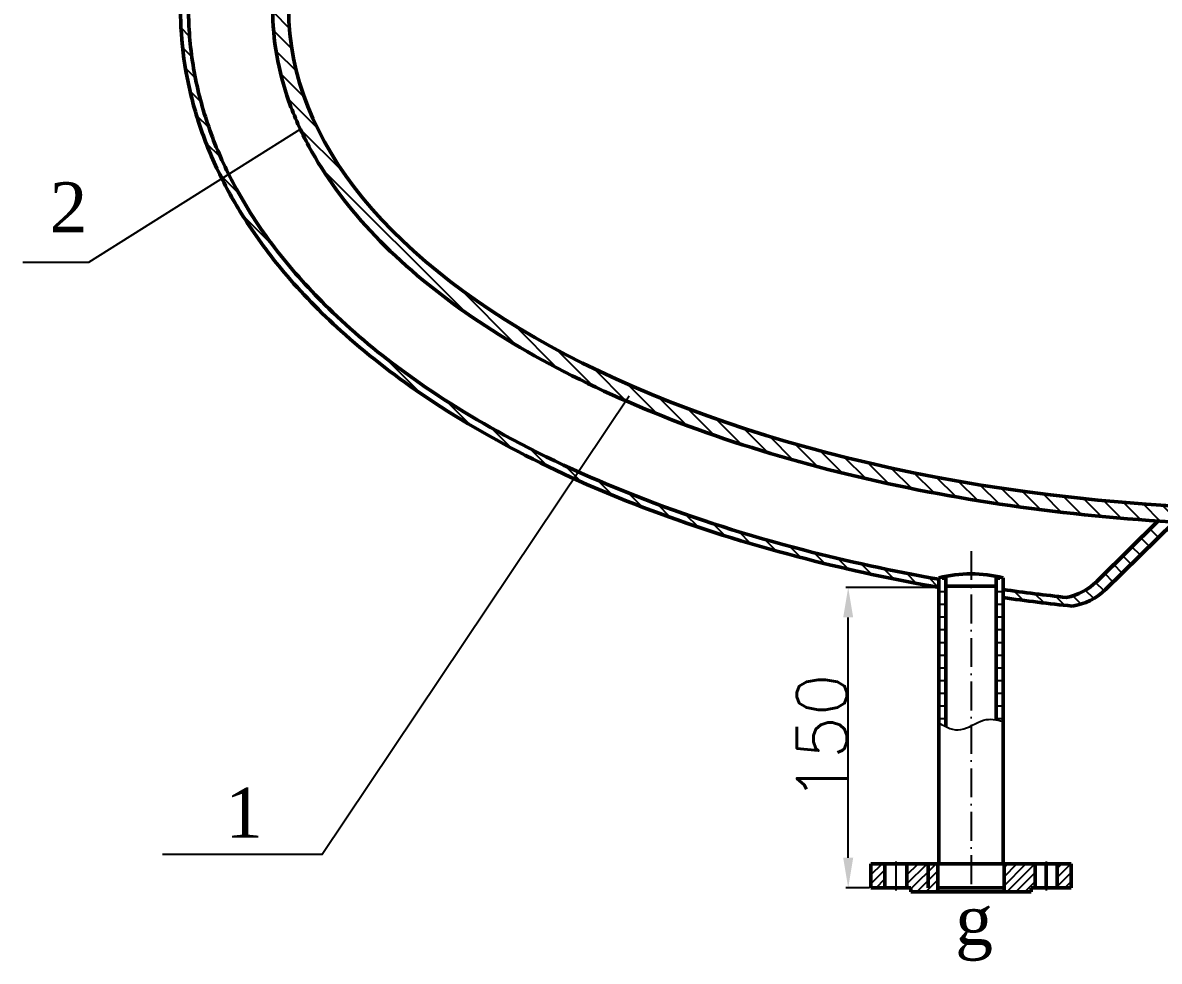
# Model space of a CAD drawing. Header units: millimetres. Extents: x 1843 to 5362, y -55 to 1852.
# Drawn here: x 2078 to 2645, y -55 to 414 of the extents above; entities that cross this region are included whole.
import ezdxf

# ---------------------------------------------------------------- set-up
doc = ezdxf.new("R2010")
doc.units = ezdxf.units.MM
doc.header["$LTSCALE"] = 1.2
doc.linetypes.add('ACAD_ISO10W100', pattern=[18, 12, -3, 0, -3])
for name, color, linetype in [('中心线', 211, 'ACAD_ISO10W100'), ('剖面线', 2, 'Continuous'), ('填充线', 70, 'Continuous'), ('标注线', 131, 'Continuous')]:
    doc.layers.add(name, color=color, linetype=linetype)
doc.layers.add('实体线', color=2, linetype='Continuous', lineweight=50)
doc.styles.get("Standard").update_dxf_attribs({"font": 'txt', "bigfont": 'gbcbig.shx'})
doc.dimstyles.new('ISO-25', dxfattribs={"dimtxt": 25, "dimasz": 15, "dimexe": 1.25, "dimexo": 0.625, "dimtad": 1, "dimdsep": 46, "dimtxsty": 'Standard', "dimcen": 2.5, "dimadec": 0, "dimazin": 0, "dimtfac": 1, "dimtmove": 0, "dimatfit": 3, "dimfxl": 1, "dimarcsym": 0})

# ---------------------------------------------------------------- blocks, each defined once
blk = doc.blocks.new('*D41')
at = {"layer": 'Defpoints', "color": 0}
for p in [(2490.06, 131.9), (2535.38, 131.9), (2501.38, -18.1)]:
    blk.add_point(p, dxfattribs=at)
at = {"layer": '标注线', "color": 0, "lineweight": -2}
for p, q in [((2534.75, 131.9), (2488.81, 131.9)), ((2490.06, -3.1), (2490.06, 116.9)), ((2500.75, -18.1), (2488.81, -18.1))]:
    blk.add_line(p, q, dxfattribs=at)
at = {"layer": '标注线', "color": 0}
for points in [[(2487.56, 116.9), (2492.56, 116.9), (2490.06, 131.9)], [(2487.56, -3.1), (2492.56, -3.1), (2490.06, -18.1)]]:
    blk.add_solid(points, dxfattribs=at)
at = {"layer": '标注线', "color": 0, "insert": (2476.94, 56.9), "char_height": 25, "attachment_point": 5, "rotation": 90}
blk.add_mtext('150', dxfattribs=at)

msp = doc.modelspace()

# ---------------------------------------------------------------- hatches: boundary and pattern name
at = {"layer": '填充线'}
h = msp.add_hatch(dxfattribs=at)
h.set_pattern_fill('ANSI31', color=256, scale=2, angle=90, style=0)
edge = h.paths.add_edge_path()
edge.add_ellipse((2710.757, 420.9), major_axis=(-500, 0), ratio=0.5, start_angle=360, end_angle=447.42082, ccw=False)
edge.add_line((2210.757, 420.9), (2202.757, 420.9))
edge.add_spline(control_points=[(2202.757, 420.9), (2202.757, 413.134), (2203.438, 405.367), (2206.151, 389.924), (2208.181, 382.249), (2213.556, 367.066), (2216.9, 359.559), (2228.729, 337.571), (2239.05, 323.429), (2264.21, 296.413), (2279.049, 283.535), (2312.78, 259.34), (2331.673, 248.023), (2372.959, 227.228), (2395.353, 217.751), (2442.995, 200.886), (2468.243, 193.499), (2520.858, 181.015), (2548.225, 175.919), (2604.28, 168.159), (2632.967, 165.496), (2670.664, 163.66), (2679.455, 163.348), (2688.257, 163.152)], knot_values=[6.2831853, 6.2831853, 6.2831853, 6.2831853, 6.3707796, 6.3707796, 6.458374, 6.458374, 6.5459683, 6.5459683, 6.7189561, 6.7189561, 6.8919439, 6.8919439, 7.0649317, 7.0649317, 7.2379195, 7.2379195, 7.4109073, 7.4109073, 7.5838951, 7.5838951, 7.7568829, 7.7568829, 7.8093242, 7.8093242, 7.8093242, 7.8093242], degree=3, periodic=0)
edge.add_line((2688.257, 163.152), (2688.257, 171.154))
edge = h.paths.add_edge_path()
edge.add_spline(control_points=[(2733.257, 163.152), (2738.499, 163.269), (2743.737, 163.427), (2777.949, 164.727), (2806.74, 167.085), (2863.106, 174.248), (2890.679, 179.052), (2943.801, 190.973), (2969.349, 198.089), (3017.679, 214.439), (3040.459, 223.673), (3082.593, 244.013), (3101.947, 255.119), (3136.662, 278.927), (3152.025, 291.629), (3178.285, 318.333), (3189.183, 332.336), (3203.489, 356.842), (3208.169, 367.094), (3215.067, 387.899), (3217.283, 398.451), (3218.581, 412.996), (3218.757, 416.948), (3218.757, 420.9)], knot_values=[7.8986391, 7.8986391, 7.8986391, 7.8986391, 7.9298707, 7.9298707, 8.1028585, 8.1028585, 8.2758463, 8.2758463, 8.4488341, 8.4488341, 8.6218219, 8.6218219, 8.7948097, 8.7948097, 8.9677975, 8.9677975, 9.1407853, 9.1407853, 9.2604941, 9.2604941, 9.3802028, 9.3802028, 9.424778, 9.424778, 9.424778, 9.424778], degree=3, periodic=0)
edge.add_line((3218.757, 420.9), (3210.757, 420.9))
edge.add_ellipse((2710.757, 420.9), major_axis=(-500, 0), ratio=0.5, start_angle=452.57918, end_angle=540, ccw=False)
edge.add_line((2733.257, 171.154), (2733.257, 163.152))
h = msp.add_hatch(dxfattribs=at)
h.set_pattern_fill('ANSI31', color=256, scale=2, angle=135, style=0)
h.set_pattern_definition([(180, (14.5, 47.326), (-1e-15, -6.35), [])])
edge = h.paths.add_edge_path()
edge.add_arc((2551.378, 74.329), 63.554, 75.41874, 78.65701)
edge.add_line((2563.878, 136.642), (2563.878, 65.824))
edge.add_line((2563.878, 65.824), (2563.891, 65.822))
edge.add_line((2563.891, 65.822), (2563.905, 65.82))
edge.add_line((2563.905, 65.82), (2563.919, 65.817))
edge.add_line((2563.919, 65.817), (2563.932, 65.815))
edge.add_line((2563.932, 65.815), (2563.946, 65.813))
edge.add_line((2563.946, 65.813), (2563.959, 65.81))
edge.add_line((2563.959, 65.81), (2563.973, 65.808))
edge.add_line((2563.973, 65.808), (2563.987, 65.806))
edge.add_line((2563.987, 65.806), (2564, 65.804))
edge.add_line((2564, 65.804), (2564.014, 65.801))
edge.add_line((2564.014, 65.801), (2564.028, 65.799))
edge.add_line((2564.028, 65.799), (2564.041, 65.797))
edge.add_line((2564.041, 65.797), (2564.055, 65.794))
edge.add_line((2564.055, 65.794), (2564.069, 65.792))
edge.add_line((2564.069, 65.792), (2564.082, 65.79))
edge.add_line((2564.082, 65.79), (2564.096, 65.787))
edge.add_line((2564.096, 65.787), (2564.11, 65.785))
edge.add_line((2564.11, 65.785), (2564.123, 65.782))
edge.add_line((2564.123, 65.782), (2564.137, 65.78))
edge.add_line((2564.137, 65.78), (2564.15, 65.778))
edge.add_line((2564.15, 65.778), (2564.164, 65.775))
edge.add_line((2564.164, 65.775), (2564.178, 65.773))
edge.add_line((2564.178, 65.773), (2564.191, 65.77))
edge.add_line((2564.191, 65.77), (2564.205, 65.768))
edge.add_line((2564.205, 65.768), (2564.219, 65.765))
edge.add_line((2564.219, 65.765), (2564.232, 65.763))
edge.add_line((2564.232, 65.763), (2564.246, 65.76))
edge.add_line((2564.246, 65.76), (2564.26, 65.758))
edge.add_line((2564.26, 65.758), (2564.273, 65.755))
edge.add_line((2564.273, 65.755), (2564.287, 65.753))
edge.add_line((2564.287, 65.753), (2564.301, 65.75))
edge.add_line((2564.301, 65.75), (2564.314, 65.748))
edge.add_line((2564.314, 65.748), (2564.328, 65.745))
edge.add_line((2564.328, 65.745), (2564.342, 65.743))
edge.add_line((2564.342, 65.743), (2564.355, 65.74))
edge.add_line((2564.355, 65.74), (2564.369, 65.738))
edge.add_line((2564.369, 65.738), (2564.383, 65.735))
edge.add_line((2564.383, 65.735), (2564.396, 65.732))
edge.add_line((2564.396, 65.732), (2564.41, 65.73))
edge.add_line((2564.41, 65.73), (2564.424, 65.727))
edge.add_line((2564.424, 65.727), (2564.437, 65.725))
edge.add_line((2564.437, 65.725), (2564.451, 65.722))
edge.add_line((2564.451, 65.722), (2564.465, 65.719))
edge.add_line((2564.465, 65.719), (2564.478, 65.717))
edge.add_line((2564.478, 65.717), (2564.492, 65.714))
edge.add_line((2564.492, 65.714), (2564.505, 65.711))
edge.add_line((2564.505, 65.711), (2564.519, 65.709))
edge.add_line((2564.519, 65.709), (2564.533, 65.706))
edge.add_line((2564.533, 65.706), (2564.546, 65.703))
edge.add_line((2564.546, 65.703), (2564.56, 65.701))
edge.add_line((2564.56, 65.701), (2564.574, 65.698))
edge.add_line((2564.574, 65.698), (2564.587, 65.695))
edge.add_line((2564.587, 65.695), (2564.601, 65.693))
edge.add_line((2564.601, 65.693), (2564.615, 65.69))
edge.add_line((2564.615, 65.69), (2564.628, 65.687))
edge.add_line((2564.628, 65.687), (2564.642, 65.684))
edge.add_line((2564.642, 65.684), (2564.656, 65.682))
edge.add_line((2564.656, 65.682), (2564.669, 65.679))
edge.add_line((2564.669, 65.679), (2564.683, 65.676))
edge.add_line((2564.683, 65.676), (2564.697, 65.673))
edge.add_line((2564.697, 65.673), (2564.71, 65.67))
edge.add_line((2564.71, 65.67), (2564.724, 65.668))
edge.add_line((2564.724, 65.668), (2564.738, 65.665))
edge.add_line((2564.738, 65.665), (2564.751, 65.662))
edge.add_line((2564.751, 65.662), (2564.765, 65.659))
edge.add_line((2564.765, 65.659), (2564.779, 65.656))
edge.add_line((2564.779, 65.656), (2564.792, 65.653))
edge.add_line((2564.792, 65.653), (2564.806, 65.651))
edge.add_line((2564.806, 65.651), (2564.82, 65.648))
edge.add_line((2564.82, 65.648), (2564.833, 65.645))
edge.add_line((2564.833, 65.645), (2564.847, 65.642))
edge.add_line((2564.847, 65.642), (2564.861, 65.639))
edge.add_line((2564.861, 65.639), (2564.874, 65.636))
edge.add_line((2564.874, 65.636), (2564.888, 65.633))
edge.add_line((2564.888, 65.633), (2564.902, 65.63))
edge.add_line((2564.902, 65.63), (2564.915, 65.627))
edge.add_line((2564.915, 65.627), (2564.929, 65.625))
edge.add_line((2564.929, 65.625), (2564.943, 65.622))
edge.add_line((2564.943, 65.622), (2564.956, 65.619))
edge.add_line((2564.956, 65.619), (2564.97, 65.616))
edge.add_line((2564.97, 65.616), (2564.984, 65.613))
edge.add_line((2564.984, 65.613), (2564.997, 65.61))
edge.add_line((2564.997, 65.61), (2565.011, 65.607))
edge.add_line((2565.011, 65.607), (2565.025, 65.604))
edge.add_line((2565.025, 65.604), (2565.038, 65.601))
edge.add_line((2565.038, 65.601), (2565.052, 65.598))
edge.add_line((2565.052, 65.598), (2565.066, 65.595))
edge.add_line((2565.066, 65.595), (2565.079, 65.592))
edge.add_line((2565.079, 65.592), (2565.093, 65.589))
edge.add_line((2565.093, 65.589), (2565.107, 65.586))
edge.add_line((2565.107, 65.586), (2565.12, 65.582))
edge.add_line((2565.12, 65.582), (2565.134, 65.579))
edge.add_line((2565.134, 65.579), (2565.148, 65.576))
edge.add_line((2565.148, 65.576), (2565.161, 65.573))
edge.add_line((2565.161, 65.573), (2565.175, 65.57))
edge.add_line((2565.175, 65.57), (2565.189, 65.567))
edge.add_line((2565.189, 65.567), (2565.203, 65.564))
edge.add_line((2565.203, 65.564), (2565.216, 65.561))
edge.add_line((2565.216, 65.561), (2565.23, 65.558))
edge.add_line((2565.23, 65.558), (2565.244, 65.555))
edge.add_line((2565.244, 65.555), (2565.257, 65.551))
edge.add_line((2565.257, 65.551), (2565.271, 65.548))
edge.add_line((2565.271, 65.548), (2565.285, 65.545))
edge.add_line((2565.285, 65.545), (2565.298, 65.542))
edge.add_line((2565.298, 65.542), (2565.312, 65.539))
edge.add_line((2565.312, 65.539), (2565.326, 65.536))
edge.add_line((2565.326, 65.536), (2565.339, 65.532))
edge.add_line((2565.339, 65.532), (2565.353, 65.529))
edge.add_line((2565.353, 65.529), (2565.367, 65.526))
edge.add_line((2565.367, 65.526), (2565.38, 65.523))
edge.add_line((2565.38, 65.523), (2565.394, 65.519))
edge.add_line((2565.394, 65.519), (2565.408, 65.516))
edge.add_line((2565.408, 65.516), (2565.421, 65.513))
edge.add_line((2565.421, 65.513), (2565.435, 65.51))
edge.add_line((2565.435, 65.51), (2565.449, 65.506))
edge.add_line((2565.449, 65.506), (2565.462, 65.503))
edge.add_line((2565.462, 65.503), (2565.476, 65.5))
edge.add_line((2565.476, 65.5), (2565.49, 65.497))
edge.add_line((2565.49, 65.497), (2565.503, 65.493))
edge.add_line((2565.503, 65.493), (2565.517, 65.49))
edge.add_line((2565.517, 65.49), (2565.531, 65.487))
edge.add_line((2565.531, 65.487), (2565.544, 65.483))
edge.add_line((2565.544, 65.483), (2565.558, 65.48))
edge.add_line((2565.558, 65.48), (2565.572, 65.477))
edge.add_line((2565.572, 65.477), (2565.585, 65.473))
edge.add_line((2565.585, 65.473), (2565.599, 65.47))
edge.add_line((2565.599, 65.47), (2565.613, 65.467))
edge.add_line((2565.613, 65.467), (2565.627, 65.463))
edge.add_line((2565.627, 65.463), (2565.64, 65.46))
edge.add_line((2565.64, 65.46), (2565.654, 65.457))
edge.add_line((2565.654, 65.457), (2565.668, 65.453))
edge.add_line((2565.668, 65.453), (2565.681, 65.45))
edge.add_line((2565.681, 65.45), (2565.695, 65.446))
edge.add_line((2565.695, 65.446), (2565.709, 65.443))
edge.add_line((2565.709, 65.443), (2565.722, 65.44))
edge.add_line((2565.722, 65.44), (2565.736, 65.436))
edge.add_line((2565.736, 65.436), (2565.75, 65.433))
edge.add_line((2565.75, 65.433), (2565.763, 65.429))
edge.add_line((2565.763, 65.429), (2565.777, 65.426))
edge.add_line((2565.777, 65.426), (2565.791, 65.422))
edge.add_line((2565.791, 65.422), (2565.804, 65.419))
edge.add_line((2565.804, 65.419), (2565.818, 65.415))
edge.add_line((2565.818, 65.415), (2565.832, 65.412))
edge.add_line((2565.832, 65.412), (2565.845, 65.408))
edge.add_line((2565.845, 65.408), (2565.859, 65.405))
edge.add_line((2565.859, 65.405), (2565.873, 65.401))
edge.add_line((2565.873, 65.401), (2565.886, 65.398))
edge.add_line((2565.886, 65.398), (2565.9, 65.394))
edge.add_line((2565.9, 65.394), (2565.914, 65.391))
edge.add_line((2565.914, 65.391), (2565.927, 65.387))
edge.add_line((2565.927, 65.387), (2565.941, 65.384))
edge.add_line((2565.941, 65.384), (2565.955, 65.38))
edge.add_line((2565.955, 65.38), (2565.969, 65.376))
edge.add_line((2565.969, 65.376), (2565.982, 65.373))
edge.add_line((2565.982, 65.373), (2565.996, 65.369))
edge.add_line((2565.996, 65.369), (2566.01, 65.366))
edge.add_line((2566.01, 65.366), (2566.023, 65.362))
edge.add_line((2566.023, 65.362), (2566.037, 65.358))
edge.add_line((2566.037, 65.358), (2566.051, 65.355))
edge.add_line((2566.051, 65.355), (2566.064, 65.351))
edge.add_line((2566.064, 65.351), (2566.078, 65.348))
edge.add_line((2566.078, 65.348), (2566.092, 65.344))
edge.add_line((2566.092, 65.344), (2566.105, 65.34))
edge.add_line((2566.105, 65.34), (2566.119, 65.337))
edge.add_line((2566.119, 65.337), (2566.133, 65.333))
edge.add_line((2566.133, 65.333), (2566.146, 65.329))
edge.add_line((2566.146, 65.329), (2566.16, 65.326))
edge.add_line((2566.16, 65.326), (2566.174, 65.322))
edge.add_line((2566.174, 65.322), (2566.187, 65.318))
edge.add_line((2566.187, 65.318), (2566.201, 65.315))
edge.add_line((2566.201, 65.315), (2566.215, 65.311))
edge.add_line((2566.215, 65.311), (2566.229, 65.307))
edge.add_line((2566.229, 65.307), (2566.242, 65.303))
edge.add_line((2566.242, 65.303), (2566.256, 65.3))
edge.add_line((2566.256, 65.3), (2566.27, 65.296))
edge.add_line((2566.27, 65.296), (2566.283, 65.292))
edge.add_line((2566.283, 65.292), (2566.297, 65.288))
edge.add_line((2566.297, 65.288), (2566.311, 65.285))
edge.add_line((2566.311, 65.285), (2566.324, 65.281))
edge.add_line((2566.324, 65.281), (2566.338, 65.277))
edge.add_line((2566.338, 65.277), (2566.352, 65.273))
edge.add_line((2566.352, 65.273), (2566.365, 65.27))
edge.add_line((2566.365, 65.27), (2566.379, 65.266))
edge.add_line((2566.379, 65.266), (2566.393, 65.262))
edge.add_line((2566.393, 65.262), (2566.406, 65.258))
edge.add_line((2566.406, 65.258), (2566.42, 65.254))
edge.add_line((2566.42, 65.254), (2566.434, 65.25))
edge.add_line((2566.434, 65.25), (2566.447, 65.247))
edge.add_line((2566.447, 65.247), (2566.461, 65.243))
edge.add_line((2566.461, 65.243), (2566.475, 65.239))
edge.add_line((2566.475, 65.239), (2566.488, 65.235))
edge.add_line((2566.488, 65.235), (2566.502, 65.231))
edge.add_line((2566.502, 65.231), (2566.516, 65.227))
edge.add_line((2566.516, 65.227), (2566.53, 65.223))
edge.add_line((2566.53, 65.223), (2566.543, 65.22))
edge.add_line((2566.543, 65.22), (2566.557, 65.216))
edge.add_line((2566.557, 65.216), (2566.571, 65.212))
edge.add_line((2566.571, 65.212), (2566.584, 65.208))
edge.add_line((2566.584, 65.208), (2566.598, 65.204))
edge.add_line((2566.598, 65.204), (2566.612, 65.2))
edge.add_line((2566.612, 65.2), (2566.625, 65.196))
edge.add_line((2566.625, 65.196), (2566.639, 65.192))
edge.add_line((2566.639, 65.192), (2566.653, 65.188))
edge.add_line((2566.653, 65.188), (2566.666, 65.184))
edge.add_line((2566.666, 65.184), (2566.68, 65.18))
edge.add_line((2566.68, 65.18), (2566.694, 65.176))
edge.add_line((2566.694, 65.176), (2566.707, 65.172))
edge.add_line((2566.707, 65.172), (2566.721, 65.168))
edge.add_line((2566.721, 65.168), (2566.735, 65.164))
edge.add_line((2566.735, 65.164), (2566.748, 65.16))
edge.add_line((2566.748, 65.16), (2566.762, 65.156))
edge.add_line((2566.762, 65.156), (2566.776, 65.152))
edge.add_line((2566.776, 65.152), (2566.789, 65.148))
edge.add_line((2566.789, 65.148), (2566.803, 65.144))
edge.add_line((2566.803, 65.144), (2566.817, 65.14))
edge.add_line((2566.817, 65.14), (2566.831, 65.136))
edge.add_line((2566.831, 65.136), (2566.844, 65.132))
edge.add_line((2566.844, 65.132), (2566.858, 65.128))
edge.add_line((2566.858, 65.128), (2566.872, 65.124))
edge.add_line((2566.872, 65.124), (2566.885, 65.12))
edge.add_line((2566.885, 65.12), (2566.899, 65.116))
edge.add_line((2566.899, 65.116), (2566.913, 65.112))
edge.add_line((2566.913, 65.112), (2566.926, 65.108))
edge.add_line((2566.926, 65.108), (2566.94, 65.104))
edge.add_line((2566.94, 65.104), (2566.954, 65.099))
edge.add_line((2566.954, 65.099), (2566.967, 65.095))
edge.add_line((2566.967, 65.095), (2566.981, 65.091))
edge.add_line((2566.981, 65.091), (2566.995, 65.087))
edge.add_line((2566.995, 65.087), (2567.008, 65.083))
edge.add_line((2567.008, 65.083), (2567.022, 65.079))
edge.add_line((2567.022, 65.079), (2567.036, 65.075))
edge.add_line((2567.036, 65.075), (2567.049, 65.071))
edge.add_line((2567.049, 65.071), (2567.063, 65.066))
edge.add_line((2567.063, 65.066), (2567.077, 65.062))
edge.add_line((2567.077, 65.062), (2567.09, 65.058))
edge.add_line((2567.09, 65.058), (2567.104, 65.054))
edge.add_line((2567.104, 65.054), (2567.118, 65.05))
edge.add_line((2567.118, 65.05), (2567.131, 65.045))
edge.add_line((2567.131, 65.045), (2567.145, 65.041))
edge.add_line((2567.145, 65.041), (2567.159, 65.037))
edge.add_line((2567.159, 65.037), (2567.172, 65.033))
edge.add_line((2567.172, 65.033), (2567.186, 65.029))
edge.add_line((2567.186, 65.029), (2567.2, 65.024))
edge.add_line((2567.2, 65.024), (2567.214, 65.02))
edge.add_line((2567.214, 65.02), (2567.227, 65.016))
edge.add_line((2567.227, 65.016), (2567.241, 65.012))
edge.add_line((2567.241, 65.012), (2567.255, 65.007))
edge.add_line((2567.255, 65.007), (2567.268, 65.003))
edge.add_line((2567.268, 65.003), (2567.282, 64.999))
edge.add_line((2567.282, 64.999), (2567.296, 64.995))
edge.add_line((2567.296, 64.995), (2567.309, 64.99))
edge.add_line((2567.309, 64.99), (2567.323, 64.986))
edge.add_line((2567.323, 64.986), (2567.337, 64.982))
edge.add_line((2567.337, 64.982), (2567.35, 64.977))
edge.add_line((2567.35, 64.977), (2567.364, 64.973))
edge.add_line((2567.364, 64.973), (2567.378, 64.969))
edge.add_line((2567.378, 64.969), (2567.378, 135.836))
edge = h.paths.add_edge_path()
edge.add_arc((2551.378, 74.329), 63.554, 101.34299, 104.58126)
edge.add_line((2535.378, 135.836), (2535.378, 64.361))
edge.add_line((2535.378, 64.361), (2535.391, 64.353))
edge.add_line((2535.391, 64.353), (2535.404, 64.344))
edge.add_line((2535.404, 64.344), (2535.418, 64.335))
edge.add_line((2535.418, 64.335), (2535.431, 64.326))
edge.add_line((2535.431, 64.326), (2535.445, 64.317))
edge.add_line((2535.445, 64.317), (2535.458, 64.308))
edge.add_line((2535.458, 64.308), (2535.472, 64.299))
edge.add_line((2535.472, 64.299), (2535.485, 64.291))
edge.add_line((2535.485, 64.291), (2535.498, 64.282))
edge.add_line((2535.498, 64.282), (2535.512, 64.273))
edge.add_line((2535.512, 64.273), (2535.525, 64.264))
edge.add_line((2535.525, 64.264), (2535.539, 64.255))
edge.add_line((2535.539, 64.255), (2535.552, 64.247))
edge.add_line((2535.552, 64.247), (2535.566, 64.238))
edge.add_line((2535.566, 64.238), (2535.579, 64.229))
edge.add_line((2535.579, 64.229), (2535.593, 64.22))
edge.add_line((2535.593, 64.22), (2535.606, 64.211))
edge.add_line((2535.606, 64.211), (2535.619, 64.203))
edge.add_line((2535.619, 64.203), (2535.633, 64.194))
edge.add_line((2535.633, 64.194), (2535.646, 64.185))
edge.add_line((2535.646, 64.185), (2535.66, 64.176))
edge.add_line((2535.66, 64.176), (2535.673, 64.168))
edge.add_line((2535.673, 64.168), (2535.687, 64.159))
edge.add_line((2535.687, 64.159), (2535.7, 64.15))
edge.add_line((2535.7, 64.15), (2535.714, 64.141))
edge.add_line((2535.714, 64.141), (2535.727, 64.133))
edge.add_line((2535.727, 64.133), (2535.741, 64.124))
edge.add_line((2535.741, 64.124), (2535.754, 64.115))
edge.add_line((2535.754, 64.115), (2535.768, 64.106))
edge.add_line((2535.768, 64.106), (2535.781, 64.098))
edge.add_line((2535.781, 64.098), (2535.795, 64.089))
edge.add_line((2535.795, 64.089), (2535.808, 64.08))
edge.add_line((2535.808, 64.08), (2535.822, 64.072))
edge.add_line((2535.822, 64.072), (2535.835, 64.063))
edge.add_line((2535.835, 64.063), (2535.849, 64.054))
edge.add_line((2535.849, 64.054), (2535.862, 64.046))
edge.add_line((2535.862, 64.046), (2535.876, 64.037))
edge.add_line((2535.876, 64.037), (2535.889, 64.028))
edge.add_line((2535.889, 64.028), (2535.903, 64.02))
edge.add_line((2535.903, 64.02), (2535.916, 64.011))
edge.add_line((2535.916, 64.011), (2535.93, 64.003))
edge.add_line((2535.93, 64.003), (2535.943, 63.994))
edge.add_line((2535.943, 63.994), (2535.957, 63.985))
edge.add_line((2535.957, 63.985), (2535.97, 63.977))
edge.add_line((2535.97, 63.977), (2535.984, 63.968))
edge.add_line((2535.984, 63.968), (2535.997, 63.96))
edge.add_line((2535.997, 63.96), (2536.011, 63.951))
edge.add_line((2536.011, 63.951), (2536.024, 63.942))
edge.add_line((2536.024, 63.942), (2536.038, 63.934))
edge.add_line((2536.038, 63.934), (2536.051, 63.925))
edge.add_line((2536.051, 63.925), (2536.065, 63.917))
edge.add_line((2536.065, 63.917), (2536.078, 63.908))
edge.add_line((2536.078, 63.908), (2536.092, 63.9))
edge.add_line((2536.092, 63.9), (2536.105, 63.891))
edge.add_line((2536.105, 63.891), (2536.119, 63.883))
edge.add_line((2536.119, 63.883), (2536.132, 63.874))
edge.add_line((2536.132, 63.874), (2536.146, 63.866))
edge.add_line((2536.146, 63.866), (2536.159, 63.857))
edge.add_line((2536.159, 63.857), (2536.173, 63.849))
edge.add_line((2536.173, 63.849), (2536.187, 63.84))
edge.add_line((2536.187, 63.84), (2536.2, 63.832))
edge.add_line((2536.2, 63.832), (2536.214, 63.823))
edge.add_line((2536.214, 63.823), (2536.227, 63.815))
edge.add_line((2536.227, 63.815), (2536.241, 63.806))
edge.add_line((2536.241, 63.806), (2536.254, 63.798))
edge.add_line((2536.254, 63.798), (2536.268, 63.789))
edge.add_line((2536.268, 63.789), (2536.281, 63.781))
edge.add_line((2536.281, 63.781), (2536.295, 63.773))
edge.add_line((2536.295, 63.773), (2536.309, 63.764))
edge.add_line((2536.309, 63.764), (2536.322, 63.756))
edge.add_line((2536.322, 63.756), (2536.336, 63.747))
edge.add_line((2536.336, 63.747), (2536.349, 63.739))
edge.add_line((2536.349, 63.739), (2536.363, 63.731))
edge.add_line((2536.363, 63.731), (2536.377, 63.722))
edge.add_line((2536.377, 63.722), (2536.39, 63.714))
edge.add_line((2536.39, 63.714), (2536.404, 63.706))
edge.add_line((2536.404, 63.706), (2536.417, 63.697))
edge.add_line((2536.417, 63.697), (2536.431, 63.689))
edge.add_line((2536.431, 63.689), (2536.444, 63.68))
edge.add_line((2536.444, 63.68), (2536.458, 63.672))
edge.add_line((2536.458, 63.672), (2536.472, 63.664))
edge.add_line((2536.472, 63.664), (2536.485, 63.655))
edge.add_line((2536.485, 63.655), (2536.499, 63.647))
edge.add_line((2536.499, 63.647), (2536.512, 63.639))
edge.add_line((2536.512, 63.639), (2536.526, 63.631))
edge.add_line((2536.526, 63.631), (2536.54, 63.622))
edge.add_line((2536.54, 63.622), (2536.553, 63.614))
edge.add_line((2536.553, 63.614), (2536.567, 63.606))
edge.add_line((2536.567, 63.606), (2536.58, 63.598))
edge.add_line((2536.58, 63.598), (2536.594, 63.589))
edge.add_line((2536.594, 63.589), (2536.608, 63.581))
edge.add_line((2536.608, 63.581), (2536.621, 63.573))
edge.add_line((2536.621, 63.573), (2536.635, 63.565))
edge.add_line((2536.635, 63.565), (2536.649, 63.556))
edge.add_line((2536.649, 63.556), (2536.662, 63.548))
edge.add_line((2536.662, 63.548), (2536.676, 63.54))
edge.add_line((2536.676, 63.54), (2536.689, 63.532))
edge.add_line((2536.689, 63.532), (2536.703, 63.524))
edge.add_line((2536.703, 63.524), (2536.717, 63.515))
edge.add_line((2536.717, 63.515), (2536.73, 63.507))
edge.add_line((2536.73, 63.507), (2536.744, 63.499))
edge.add_line((2536.744, 63.499), (2536.758, 63.491))
edge.add_line((2536.758, 63.491), (2536.771, 63.483))
edge.add_line((2536.771, 63.483), (2536.785, 63.475))
edge.add_line((2536.785, 63.475), (2536.798, 63.466))
edge.add_line((2536.798, 63.466), (2536.812, 63.458))
edge.add_line((2536.812, 63.458), (2536.826, 63.45))
edge.add_line((2536.826, 63.45), (2536.839, 63.442))
edge.add_line((2536.839, 63.442), (2536.853, 63.434))
edge.add_line((2536.853, 63.434), (2536.867, 63.426))
edge.add_line((2536.867, 63.426), (2536.88, 63.418))
edge.add_line((2536.88, 63.418), (2536.894, 63.41))
edge.add_line((2536.894, 63.41), (2536.908, 63.402))
edge.add_line((2536.908, 63.402), (2536.921, 63.394))
edge.add_line((2536.921, 63.394), (2536.935, 63.386))
edge.add_line((2536.935, 63.386), (2536.949, 63.378))
edge.add_line((2536.949, 63.378), (2536.962, 63.37))
edge.add_line((2536.962, 63.37), (2536.976, 63.361))
edge.add_line((2536.976, 63.361), (2536.99, 63.353))
edge.add_line((2536.99, 63.353), (2537.003, 63.345))
edge.add_line((2537.003, 63.345), (2537.017, 63.337))
edge.add_line((2537.017, 63.337), (2537.031, 63.329))
edge.add_line((2537.031, 63.329), (2537.044, 63.321))
edge.add_line((2537.044, 63.321), (2537.058, 63.314))
edge.add_line((2537.058, 63.314), (2537.072, 63.306))
edge.add_line((2537.072, 63.306), (2537.085, 63.298))
edge.add_line((2537.085, 63.298), (2537.099, 63.29))
edge.add_line((2537.099, 63.29), (2537.113, 63.282))
edge.add_line((2537.113, 63.282), (2537.126, 63.274))
edge.add_line((2537.126, 63.274), (2537.14, 63.266))
edge.add_line((2537.14, 63.266), (2537.154, 63.258))
edge.add_line((2537.154, 63.258), (2537.167, 63.25))
edge.add_line((2537.167, 63.25), (2537.181, 63.242))
edge.add_line((2537.181, 63.242), (2537.195, 63.234))
edge.add_line((2537.195, 63.234), (2537.209, 63.226))
edge.add_line((2537.209, 63.226), (2537.222, 63.219))
edge.add_line((2537.222, 63.219), (2537.236, 63.211))
edge.add_line((2537.236, 63.211), (2537.25, 63.203))
edge.add_line((2537.25, 63.203), (2537.263, 63.195))
edge.add_line((2537.263, 63.195), (2537.277, 63.187))
edge.add_line((2537.277, 63.187), (2537.291, 63.179))
edge.add_line((2537.291, 63.179), (2537.305, 63.172))
edge.add_line((2537.305, 63.172), (2537.318, 63.164))
edge.add_line((2537.318, 63.164), (2537.332, 63.156))
edge.add_line((2537.332, 63.156), (2537.346, 63.148))
edge.add_line((2537.346, 63.148), (2537.359, 63.14))
edge.add_line((2537.359, 63.14), (2537.373, 63.133))
edge.add_line((2537.373, 63.133), (2537.387, 63.125))
edge.add_line((2537.387, 63.125), (2537.401, 63.117))
edge.add_line((2537.401, 63.117), (2537.414, 63.109))
edge.add_line((2537.414, 63.109), (2537.428, 63.102))
edge.add_line((2537.428, 63.102), (2537.442, 63.094))
edge.add_line((2537.442, 63.094), (2537.455, 63.086))
edge.add_line((2537.455, 63.086), (2537.469, 63.079))
edge.add_line((2537.469, 63.079), (2537.483, 63.071))
edge.add_line((2537.483, 63.071), (2537.497, 63.063))
edge.add_line((2537.497, 63.063), (2537.51, 63.055))
edge.add_line((2537.51, 63.055), (2537.524, 63.048))
edge.add_line((2537.524, 63.048), (2537.538, 63.04))
edge.add_line((2537.538, 63.04), (2537.552, 63.032))
edge.add_line((2537.552, 63.032), (2537.565, 63.025))
edge.add_line((2537.565, 63.025), (2537.579, 63.017))
edge.add_line((2537.579, 63.017), (2537.593, 63.01))
edge.add_line((2537.593, 63.01), (2537.607, 63.002))
edge.add_line((2537.607, 63.002), (2537.62, 62.994))
edge.add_line((2537.62, 62.994), (2537.634, 62.987))
edge.add_line((2537.634, 62.987), (2537.648, 62.979))
edge.add_line((2537.648, 62.979), (2537.662, 62.972))
edge.add_line((2537.662, 62.972), (2537.675, 62.964))
edge.add_line((2537.675, 62.964), (2537.689, 62.957))
edge.add_line((2537.689, 62.957), (2537.703, 62.949))
edge.add_line((2537.703, 62.949), (2537.717, 62.941))
edge.add_line((2537.717, 62.941), (2537.73, 62.934))
edge.add_line((2537.73, 62.934), (2537.744, 62.926))
edge.add_line((2537.744, 62.926), (2537.758, 62.919))
edge.add_line((2537.758, 62.919), (2537.772, 62.911))
edge.add_line((2537.772, 62.911), (2537.785, 62.904))
edge.add_line((2537.785, 62.904), (2537.799, 62.896))
edge.add_line((2537.799, 62.896), (2537.813, 62.889))
edge.add_line((2537.813, 62.889), (2537.827, 62.882))
edge.add_line((2537.827, 62.882), (2537.84, 62.874))
edge.add_line((2537.84, 62.874), (2537.854, 62.867))
edge.add_line((2537.854, 62.867), (2537.868, 62.859))
edge.add_line((2537.868, 62.859), (2537.882, 62.852))
edge.add_line((2537.882, 62.852), (2537.896, 62.844))
edge.add_line((2537.896, 62.844), (2537.909, 62.837))
edge.add_line((2537.909, 62.837), (2537.923, 62.83))
edge.add_line((2537.923, 62.83), (2537.937, 62.822))
edge.add_line((2537.937, 62.822), (2537.951, 62.815))
edge.add_line((2537.951, 62.815), (2537.965, 62.807))
edge.add_line((2537.965, 62.807), (2537.978, 62.8))
edge.add_line((2537.978, 62.8), (2537.992, 62.793))
edge.add_line((2537.992, 62.793), (2538.006, 62.785))
edge.add_line((2538.006, 62.785), (2538.02, 62.778))
edge.add_line((2538.02, 62.778), (2538.033, 62.771))
edge.add_line((2538.033, 62.771), (2538.047, 62.764))
edge.add_line((2538.047, 62.764), (2538.061, 62.756))
edge.add_line((2538.061, 62.756), (2538.075, 62.749))
edge.add_line((2538.075, 62.749), (2538.089, 62.742))
edge.add_line((2538.089, 62.742), (2538.102, 62.734))
edge.add_line((2538.102, 62.734), (2538.116, 62.727))
edge.add_line((2538.116, 62.727), (2538.13, 62.72))
edge.add_line((2538.13, 62.72), (2538.144, 62.713))
edge.add_line((2538.144, 62.713), (2538.158, 62.706))
edge.add_line((2538.158, 62.706), (2538.172, 62.698))
edge.add_line((2538.172, 62.698), (2538.185, 62.691))
edge.add_line((2538.185, 62.691), (2538.199, 62.684))
edge.add_line((2538.199, 62.684), (2538.213, 62.677))
edge.add_line((2538.213, 62.677), (2538.227, 62.67))
edge.add_line((2538.227, 62.67), (2538.241, 62.662))
edge.add_line((2538.241, 62.662), (2538.254, 62.655))
edge.add_line((2538.254, 62.655), (2538.268, 62.648))
edge.add_line((2538.268, 62.648), (2538.282, 62.641))
edge.add_line((2538.282, 62.641), (2538.296, 62.634))
edge.add_line((2538.296, 62.634), (2538.31, 62.627))
edge.add_line((2538.31, 62.627), (2538.324, 62.62))
edge.add_line((2538.324, 62.62), (2538.337, 62.613))
edge.add_line((2538.337, 62.613), (2538.351, 62.606))
edge.add_line((2538.351, 62.606), (2538.365, 62.598))
edge.add_line((2538.365, 62.598), (2538.379, 62.591))
edge.add_line((2538.379, 62.591), (2538.393, 62.584))
edge.add_line((2538.393, 62.584), (2538.407, 62.577))
edge.add_line((2538.407, 62.577), (2538.42, 62.57))
edge.add_line((2538.42, 62.57), (2538.434, 62.563))
edge.add_line((2538.434, 62.563), (2538.448, 62.556))
edge.add_line((2538.448, 62.556), (2538.462, 62.549))
edge.add_line((2538.462, 62.549), (2538.476, 62.542))
edge.add_line((2538.476, 62.542), (2538.49, 62.535))
edge.add_line((2538.49, 62.535), (2538.503, 62.528))
edge.add_line((2538.503, 62.528), (2538.517, 62.521))
edge.add_line((2538.517, 62.521), (2538.531, 62.515))
edge.add_line((2538.531, 62.515), (2538.545, 62.508))
edge.add_line((2538.545, 62.508), (2538.559, 62.501))
edge.add_line((2538.559, 62.501), (2538.573, 62.494))
edge.add_line((2538.573, 62.494), (2538.586, 62.487))
edge.add_line((2538.586, 62.487), (2538.6, 62.48))
edge.add_line((2538.6, 62.48), (2538.614, 62.473))
edge.add_line((2538.614, 62.473), (2538.628, 62.466))
edge.add_line((2538.628, 62.466), (2538.642, 62.459))
edge.add_line((2538.642, 62.459), (2538.656, 62.453))
edge.add_line((2538.656, 62.453), (2538.67, 62.446))
edge.add_line((2538.67, 62.446), (2538.683, 62.439))
edge.add_line((2538.683, 62.439), (2538.697, 62.432))
edge.add_line((2538.697, 62.432), (2538.711, 62.425))
edge.add_line((2538.711, 62.425), (2538.725, 62.419))
edge.add_line((2538.725, 62.419), (2538.739, 62.412))
edge.add_line((2538.739, 62.412), (2538.753, 62.405))
edge.add_line((2538.753, 62.405), (2538.767, 62.398))
edge.add_line((2538.767, 62.398), (2538.781, 62.392))
edge.add_line((2538.781, 62.392), (2538.794, 62.385))
edge.add_line((2538.794, 62.385), (2538.808, 62.378))
edge.add_line((2538.808, 62.378), (2538.822, 62.371))
edge.add_line((2538.822, 62.371), (2538.836, 62.365))
edge.add_line((2538.836, 62.365), (2538.85, 62.358))
edge.add_line((2538.85, 62.358), (2538.864, 62.351))
edge.add_line((2538.864, 62.351), (2538.878, 62.345))
edge.add_line((2538.878, 62.345), (2538.878, 136.642))
h = msp.add_hatch(dxfattribs=at)
h.set_pattern_fill('ANSI31', color=256, style=0)
h.set_pattern_definition([(45, (14.5, 47.326), (-2.245064, 2.245064), [])])
h.paths.add_polyline_path([(2508.378, -6.101), (2501.378, -6.101), (2501.378, -18.101), (2508.378, -18.101)])
h.paths.add_polyline_path([(2519.378, -6.101), (2519.378, -18.101), (2521.378, -18.101), (2521.378, -20.101), (2534.878, -20.101), (2534.878, -6.101)])
h.paths.add_polyline_path([(2567.878, -20.101), (2581.378, -20.101), (2581.378, -18.101), (2583.378, -18.101), (2583.378, -6.101), (2567.878, -6.101)])
h.paths.add_polyline_path([(2594.378, -18.101), (2601.378, -18.101), (2601.378, -6.101), (2594.378, -6.101)])

# ---------------------------------------------------------------- linework, layer by layer
at = {"layer": '中心线'}
for p, q in [((2551.378, 150.034), (2551.378, -22.043)), ((2513.878, -5.009), (2513.878, -20.039)), ((2588.878, -5.009), (2588.878, -20.039))]:
    msp.add_line(p, q, dxfattribs=at)
at = {"layer": '剖面线'}
msp.add_open_spline([(2535.378, 64.361), (2538.905, 62.025), (2546.663, 58.548), (2556.731, 67.046), (2564.105, 66.003), (2567.378, 64.969)], degree=3, knots=[7.7752866, 7.7752866, 7.7752866, 7.7752866, 19.4729259, 31.7785453, 41.6990324, 41.6990324, 41.6990324, 41.6990324], dxfattribs=at)
at = {"layer": '填充线'}
for p, q in [((2161.306, 407.048), (2157.012, 411.341)), ((2162.396, 396.977), (2157.802, 401.571)), ((2164.218, 386.175), (2159.237, 391.156)), ((2166.976, 374.436), (2161.473, 379.94)), ((2170.997, 361.435), (2164.754, 367.679)), ((2176.879, 346.573), (2169.482, 353.97)), ((2178.049, 336.423), (2176.442, 338.029)), ((2185.958, 328.514), (2178.049, 336.423)), ((2203.266, 302.226), (2187.634, 317.858)), ((2232.737, 263.774), (2218.334, 278.177)), ((2276.865, 228.627), (2258.458, 247.034)), ((2301.484, 212.988), (2289.247, 225.224)), ((2321.874, 201.578), (2311.811, 211.641)), ((2340.04, 192.393), (2331.183, 201.25)), ((2353.966, 187.447), (2348.701, 192.712)), ((2356.764, 184.648), (2353.966, 187.447)), ((2372.453, 177.939), (2364.962, 185.431)), ((2387.349, 172.024), (2380.296, 179.077)), ((2401.609, 166.744), (2394.906, 173.447)), ((2415.345, 161.988), (2408.93, 168.404)), ((2428.637, 157.676), (2422.464, 163.85)), ((2441.546, 153.748), (2435.58, 159.714)), ((2644.955, 156.885), (2640.712, 161.128)), ((2454.12, 150.154), (2448.334, 155.94)), ((2640.432, 152.427), (2636.19, 156.67)), ((2466.396, 146.859), (2460.769, 152.485)), ((2478.404, 143.83), (2472.919, 149.315)), ((2631.387, 143.512), (2627.144, 147.755)), ((2635.91, 147.97), (2631.667, 152.212)), ((2490.171, 141.044), (2484.814, 146.401)), ((2501.718, 138.477), (2496.476, 143.72)), ((2626.865, 139.054), (2622.622, 143.297)), ((2513.063, 136.113), (2507.925, 141.25)), ((2524.22, 133.936), (2519.179, 138.977)), ((2535.204, 131.932), (2530.252, 136.884)), ((2622.342, 134.597), (2618.099, 138.839)), ((2612.633, 126.345), (2608.446, 130.532)), ((2617.805, 130.153), (2613.57, 134.389)), ((2577.614, 125.443), (2572.959, 130.098)), ((2577.614, 125.443), (2577.614, 125.443)), ((2587.878, 124.16), (2583.286, 128.751)), ((2598.02, 122.998), (2593.488, 127.53)), ((2606.391, 123.607), (2602.263, 127.735)), ((2598.02, 122.998), (2598.02, 122.998))]:
    msp.add_line(p, q, dxfattribs=at)
at = {"layer": '实体线'}
for p, q in [((2644.715, 165.074), (2614.129, 134.926)), ((2644.715, 165.074), (2615.62, 136.396)), ((2652.757, 164.575), (2618.596, 130.905)), ((2652.757, 164.575), (2620.082, 132.369)), ((2535.378, 136.646), (2535.378, -6.101)), ((2538.878, 137.452), (2538.878, 62.345)), ((2563.878, 137.452), (2563.878, 65.824)), ((2567.378, 136.646), (2567.378, -6.101)), ((2538.878, 132.573), (2563.878, 132.573)), ((2601.378, -6.101), (2501.378, -6.101)), ((2501.378, -6.101), (2501.378, -18.101)), ((2508.378, -6.101), (2508.378, -18.101)), ((2519.378, -6.101), (2519.378, -18.101)), ((2529.998, -6.101), (2529.998, -18.101)), ((2534.878, -6.101), (2534.878, -20.101)), ((2567.878, -6.101), (2567.878, -20.101)), ((2583.378, -6.101), (2583.378, -18.101)), ((2588.878, -6.101), (2588.878, -18.101)), ((2594.378, -6.101), (2594.378, -18.101)), ((2601.378, -18.101), (2601.378, -6.101)), ((2601.378, -6.101), (2601.378, -18.101)), ((2501.378, -18.101), (2521.378, -18.101)), ((2521.378, -18.101), (2521.378, -20.101)), ((2521.378, -20.101), (2581.378, -20.101)), ((2534.878, -18.101), (2567.878, -18.101)), ((2581.378, -18.101), (2601.378, -18.101)), ((2581.378, -18.101), (2581.378, -20.101))]:
    msp.add_line(p, q, dxfattribs=at)
for centre, radius, start, end in [((2551.378, 75.139), 63.554, 75.41874, 104.58126), ((2593.069, 156.292), 30, 281.59176, 314.58576), ((2597.537, 152.271), 30, 278.29472, 314.58576)]:
    msp.add_arc(centre, radius, start, end, dxfattribs=at)
msp.add_ellipse((2710.757, 420.9), major_axis=(-500, 0), ratio=0.5, start_param=6.2831853, end_param=7.8089664, dxfattribs=at)
for points, knots in [([(2535.378, 135.963), (2512.249, 140.052), (2489.624, 144.958), (2440.172, 157.803), (2413.744, 166.194), (2363.749, 185.35), (2340.181, 196.111), (2300.029, 218.001), (2282.929, 228.788), (2254.052, 250.087), (2241.86, 260.358), (2221.435, 280.308), (2212.879, 289.815), (2197.465, 309.664), (2190.606, 320.006), (2180.075, 339.209), (2176.037, 347.919), (2169.3, 365.754), (2166.602, 374.881), (2162.671, 393.409), (2161.438, 402.809), (2160.828, 415.127), (2160.757, 418.014), (2160.757, 420.9)], [8.1938364, 8.1938364, 8.1938364, 8.1938364, 8.3330935, 8.3330935, 8.5078251, 8.5078251, 8.6825567, 8.6825567, 8.8290439, 8.8290439, 8.9516433, 8.9516433, 9.0543967, 9.0543967, 9.1571501, 9.1571501, 9.2381121, 9.2381121, 9.319074, 9.319074, 9.400036, 9.400036, 9.424778, 9.424778, 9.424778, 9.424778]), ([(2202.757, 420.9), (2202.757, 413.134), (2203.438, 405.367), (2206.151, 389.924), (2208.181, 382.249), (2213.556, 367.066), (2216.9, 359.559), (2228.729, 337.571), (2239.05, 323.429), (2264.21, 296.413), (2279.049, 283.535), (2312.78, 259.34), (2331.673, 248.023), (2372.959, 227.228), (2395.353, 217.751), (2442.995, 200.886), (2468.243, 193.499), (2520.858, 181.015), (2548.225, 175.919), (2604.28, 168.159), (2632.967, 165.496), (2670.664, 163.66), (2679.455, 163.348), (2688.257, 163.152)], [6.2831853, 6.2831853, 6.2831853, 6.2831853, 6.3707796, 6.3707796, 6.458374, 6.458374, 6.5459683, 6.5459683, 6.7189561, 6.7189561, 6.8919439, 6.8919439, 7.0649317, 7.0649317, 7.2379195, 7.2379195, 7.4109073, 7.4109073, 7.5838951, 7.5838951, 7.7568829, 7.7568829, 7.8093242, 7.8093242, 7.8093242, 7.8093242]), ([(2535.378, 131.901), (2512.803, 135.875), (2490.699, 140.624), (2443.86, 152.63), (2419.384, 160.187), (2373.839, 176.92), (2352.666, 186.002), (2312.824, 205.956), (2294.154, 216.823), (2262.481, 238.447), (2249.047, 248.937), (2226.513, 269.352), (2217.061, 279.078), (2201.343, 297.774), (2194.807, 306.605), (2184.288, 323.07), (2180.057, 330.588), (2172.566, 346.009), (2169.307, 353.91), (2163.862, 370.03), (2161.674, 378.246), (2158.454, 394.888), (2157.422, 403.309), (2156.878, 413.955), (2156.806, 416.149), (2156.775, 418.343)], [8.192445, 8.192445, 8.192445, 8.192445, 8.3277263, 8.3277263, 8.4876888, 8.4876888, 8.6401686, 8.6401686, 8.7926485, 8.7926485, 8.9204642, 8.9204642, 9.0268391, 9.0268391, 9.1155892, 9.1155892, 9.1865025, 9.1865025, 9.2574158, 9.2574158, 9.328329, 9.328329, 9.3992423, 9.3992423, 9.4176353, 9.4176353, 9.4176353, 9.4176353])]:
    msp.add_open_spline(points, degree=3, knots=knots, dxfattribs=at)
for points in [[(2567.378, 130.872), (2577.875, 129.385), (2588.454, 128.061), (2599.098, 126.904)], [(2599.098, 126.904), (2588.455, 128.061), (2577.875, 129.384), (2567.378, 130.872)], [(2567.378, 126.833), (2578.786, 125.222), (2590.289, 123.806), (2601.865, 122.585)], [(2601.865, 122.585), (2590.289, 123.806), (2578.786, 125.222), (2567.378, 126.832)]]:
    msp.add_open_spline(points, degree=3, dxfattribs=at)
at = {"layer": '标注线'}
for points in [[(2216.597, 360.689), (2110.887, 294.143), (2077.994, 294.143)], [(2380.712, 227.396), (2227.523, -1.412), (2147.799, -1.412)]]:
    msp.add_lwpolyline(points, dxfattribs=at)

# ---------------------------------------------------------------- texts
at = {"layer": '标注线', "char_height": 25, "attachment_point": 1}
for s, insert, width in [('{\\fTimes New Roman|b0|i0|c186|p18;2}', (2091.373, 334.264), 68.7424), ('{\\fTimes New Roman|b0|i0|c186|p18;1}', (2179.068, 31.951), 68.7424), ('{\\fTimes New Roman|b0|i0|c186|p18;g}', (2543.485, -21.549), 49.28067)]:
    msp.add_mtext(s, dxfattribs=dict(at, insert=insert, width=width))

# ---------------------------------------------------------------- dimensions: what is measured, and where the dimension line sits
at = {"layer": '标注线'}
dim = msp.add_linear_dim(base=(2490.063, 131.901), p1=(2501.378, -18.101), p2=(2535.378, 131.901), angle=90, dimstyle='ISO-25', dxfattribs=at)
dim.commit()
dim.dimension.update_dxf_attribs({"geometry": '*D41', "text_midpoint": (2476.938, 56.9)})

doc.saveas('drawing.dxf')
